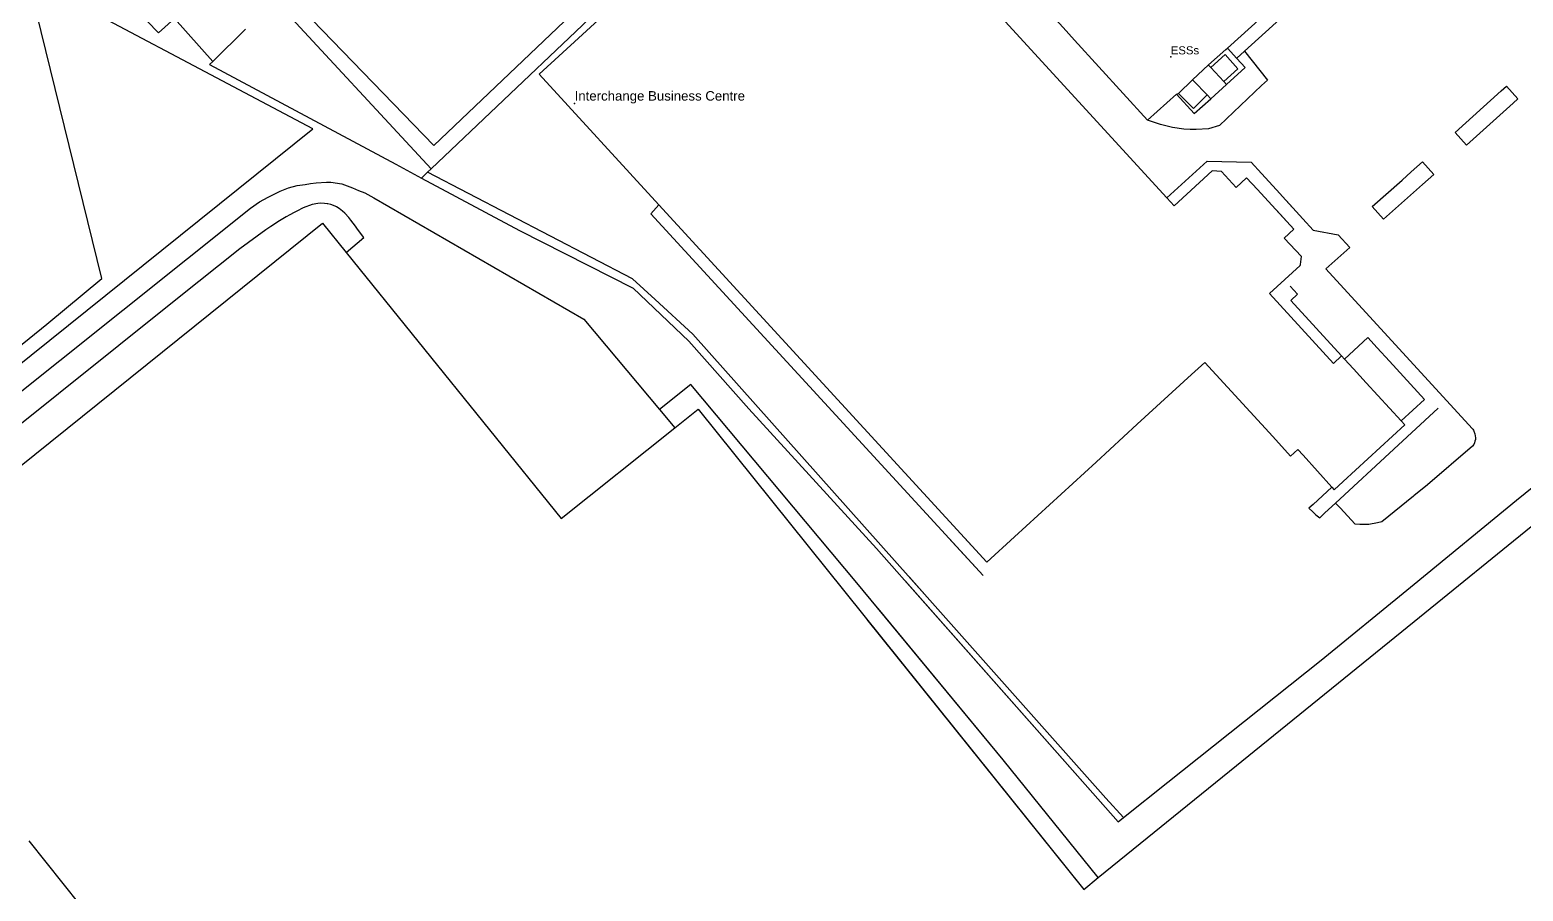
# Model space of a CAD drawing. Header units: millimetres. Extents: x 111502 to 977541, y 8702 to 1044108.
# Drawn here: x 975026.1 to 975233.3, y 478525.3 to 478644.9 of the extents above; entities that cross this region are included whole.
import ezdxf
from ezdxf.enums import TextEntityAlignment as Align

# ---------------------------------------------------------------- set-up
doc = ezdxf.new("R2010")
doc.units = ezdxf.units.MM
doc.header["$LTSCALE"] = 0.25
doc.layers.add('X HVSS Site Background', color=8, linetype='Continuous')
doc.styles.add('85C29BD3-77E0-4928-B775-6F', font='arial.ttf', dxfattribs={"height": 0.2})

# ---------------------------------------------------------------- blocks, each defined once
blk = doc.blocks.new('OS MAP')
at = {"layer": 'X HVSS Site Background'}
for points in [[(488788.6, 243127.9), (488810.2, 243145.41), (488817.86, 243151.73), (488808.8, 243188.65), (488802.59, 243191), (488802.04, 243191.32), (488801.77, 243191.57), (488801.52, 243191.86), (488801.26, 243192.15), (488801.09, 243192.37), (488801.02, 243192.49), (488800.85, 243192.85), (488800.82, 243192.96), (488800.78, 243193.24), (488800.76, 243193.81), (488800.81, 243194.51), (488801.03, 243195.87), (488801.16, 243196.96), (488801.37, 243197.85), (488801.58, 243198.73), (488801.77, 243199.52), (488811.58, 243242.68), (488813.64, 243262)], [(488789.63, 243126.35), (488847.15, 243172.51), (488803.78, 243195.51), (488803.88, 243197.25), (488804.07, 243197.21), (488804.94, 243202.46), (488808.75, 243225.59)], [(488810.66, 243225.23), (488808.45, 243212.55), (488810.55, 243210.25), (488806.22, 243206.28), (488810.52, 243201.69), (488808.38, 243199.55), (488818.18, 243189.29), (488818.79, 243188.65), (488819.01, 243188.84), (488820.92, 243190.83), (488825.71, 243185.83), (488827.94, 243187.83), (488833.26, 243181.87)], [(488863.57, 243166.95), (488883.65, 243186), (488907.8, 243209.05), (488919.07, 243219.89)], [(488895.17, 243161.97), (488878.56, 243180.08), (488917.36, 243215.68), (488942.23, 243188.53), (488965.7, 243162.92)], [(489010.48, 243213.48), (488983.76, 243189.92), (488976.48, 243183.28)], [(488894.45, 243199.25), (488863.95, 243170.2), (488842.85, 243192.05)], [(488974.11, 243183.72), (488978.85, 243188), (488991.99, 243199.97)], [(488946.1, 243192.2), (488951.3, 243186.55), (488952.87, 243184.82), (488963, 243173.7)], [(488863.57, 243166.95), (488841.87, 243190.39)], [(488837.79, 243186.36), (488833.26, 243181.87)], [(488971.46, 243181.37), (488973.86, 243183.5), (488974.11, 243183.72)], [(488975.4, 243182.29), (488974.11, 243183.72)], [(488833.26, 243181.87), (488832.8, 243181.42), (488858.65, 243167.6), (488862.23, 243165.68)], [(488976.48, 243183.28), (488979.66, 243179.27), (488978.84, 243178.5), (488972.97, 243172.97), (488971.45, 243172.5), (488969.75, 243172.4), (488968.9, 243172.4), (488968.05, 243172.45), (488966.45, 243172.7), (488964.8, 243173.1), (488963, 243173.7)], [(488969.22, 243179.31), (488971.46, 243181.37)], [(488971.46, 243181.37), (488971.48, 243181.35), (488971.61, 243181.21), (488971.8, 243181)], [(488971.8, 243181), (488973.76, 243182.8), (488975.55, 243180.85), (488973.59, 243179.06)], [(488973.95, 243178.67), (488976.55, 243181.02), (488975.4, 243182.29)], [(488976.48, 243183.28), (488975.41, 243182.3), (488975.4, 243182.29)], [(488967.3, 243177.42), (488969.22, 243179.31)], [(488969.22, 243179.31), (488969.37, 243179.16), (488971.28, 243177.21)], [(488971.8, 243181), (488973.59, 243179.06)], [(488963, 243173.7), (488967.02, 243177.33)], [(488967.02, 243177.33), (488967.3, 243177.42)], [(488967.02, 243177.33), (488969.48, 243174.61), (488971.78, 243176.67)], [(488971.28, 243177.21), (488969.36, 243175.33), (488967.45, 243177.27), (488967.3, 243177.42)], [(488971.78, 243176.67), (488971.28, 243177.21)], [(488973.95, 243178.67), (488971.78, 243176.67)], [(488973.59, 243179.06), (488973.95, 243178.67)], [(489005.68, 243172.01), (489012.1, 243177.8), (489012.81, 243178.44), (489014.42, 243176.65), (489013.74, 243176.05), (489007.29, 243170.23), (489005.68, 243172.01)], [(488863.08, 243166.48), (488863.57, 243166.95)], [(488965.7, 243162.92), (488971.27, 243168)], [(488971.27, 243168), (488977.38, 243167.9), (488978.84, 243166.3)], [(488994.19, 243161.71), (488998.34, 243165.4), (488999.6, 243166.52), (489001.15, 243167.91), (489002.72, 243166.15), (489001.18, 243164.79), (488999.93, 243163.67), (488995.76, 243159.95), (488994.19, 243161.71)], [(488776.77, 243112.23), (488838.5, 243161.47), (488839.73, 243162.36), (488840.95, 243163.03), (488842.62, 243163.85), (488843.75, 243164.33), (488844.98, 243164.64), (488846.08, 243164.8), (488846.82, 243164.92), (488847.62, 243165.03), (488849.05, 243165.1), (488849.65, 243165.08), (488851.15, 243164.87), (488852.66, 243164.3), (488853.48, 243163.96), (488854.37, 243163.6), (488855.59, 243162.95), (488884.78, 243146.08), (488895.26, 243133.55)], [(488862.23, 243165.68), (488863.08, 243166.48)], [(488862.23, 243165.68), (488875.85, 243158.4), (488891.6, 243150.4), (488899.32, 243143.05), (488907.65, 243133.66), (488925.39, 243114.24), (488958.92, 243076.3), (488959.65, 243076.9)], [(488959.65, 243076.9), (488957.21, 243079.59), (488932.4, 243107.51), (488899.87, 243144.02), (488894.66, 243148.8), (488891.52, 243151.68), (488863.08, 243166.48)], [(488989.94, 243140.99), (488988.8, 243139.94), (488979.92, 243149.64), (488984.2, 243153.55), (488984.21, 243153.67), (488984.35, 243154.77), (488981.98, 243157.35), (488983.31, 243158.57), (488978.26, 243164.08), (488976.76, 243165.72), (488975.3, 243164.38), (488973.28, 243166.6), (488971.99, 243166.68), (488966.7, 243161.83), (488965.7, 243162.92)], [(488978.84, 243166.3), (488980.89, 243164.04)], [(488980.89, 243164.04), (488982.2, 243162.6)], [(488851.77, 243155.35), (488854.23, 243157.4), (488853.47, 243158.41), (488852.92, 243159.16), (488852.73, 243159.42), (488852.41, 243159.84), (488852.14, 243160.2), (488851.57, 243160.8), (488851.24, 243161.09), (488850.78, 243161.46), (488850.43, 243161.69), (488850.33, 243161.74), (488850, 243161.88), (488849.64, 243162.01), (488849.23, 243162.09), (488849.11, 243162.1), (488848.76, 243162.14), (488848.22, 243162.18), (488847.84, 243162.13), (488847.03, 243161.99), (488845.82, 243161.55), (488844.92, 243161.08), (488844.53, 243160.9), (488843.93, 243160.59), (488843.42, 243160.31), (488842.5, 243159.73), (488841.31, 243158.95), (488840.62, 243158.49), (488837.02, 243155.87), (488828.34, 243148.96), (488778.97, 243109.43)], [(488895.17, 243161.97), (488894.08, 243160.7), (488940.18, 243110.51)], [(488988.58, 243122.78), (488984.6, 243127.2), (488983.87, 243128.01), (488982.86, 243127.09), (488980.38, 243129.81), (488970.96, 243140.09), (488969.11, 243138.4), (488961.55, 243131.5), (488955.85, 243126.25), (488944.55, 243115.85), (488940.7, 243112.35), (488903.45, 243152.95), (488895.17, 243161.97)], [(488982.2, 243162.6), (488984.54, 243160.02)], [(488781.83, 243105.81), (488848.5, 243159.39), (488851.77, 243155.35)], [(488984.54, 243160.02), (488985.98, 243158.43), (488989.44, 243157.79), (488991.06, 243156.02), (488987.77, 243153.07), (489008.04, 243130.91), (489008.13, 243130.81), (489008.23, 243130.67), (489008.31, 243130.53), (489008.43, 243130.19), (489008.48, 243129.89), (489008.51, 243129.62), (489008.51, 243129.4), (489008.45, 243129.14), (489008.37, 243128.9), (489008.28, 243128.68), (489008.12, 243128.44), (489001.84, 243123.1), (489000.9, 243122.3), (489000, 243121.6), (488999.9, 243121.5), (488995.5, 243117.95), (488994.9, 243117.8), (488993.7, 243117.6), (488992.81, 243117.6), (488992.45, 243117.6), (488991.81, 243117.65), (488991.8, 243117.65)], [(488851.77, 243155.35), (488881.63, 243118.44), (488897.39, 243131.01)], [(488959.65, 243076.9), (488965.8, 243081.8), (488987.1, 243098.75), (488998.99, 243108.47), (489000, 243109.3), (489014.21, 243120.96), (489017.8, 243123.9), (489038, 243140), (489055, 243153.8), (489055.39, 243154.11)], [(488989.94, 243140.99), (488982.88, 243148.69), (488983.82, 243149.55), (488982.82, 243150.65)], [(488993.59, 243143.52), (488990.35, 243140.55)], [(488998.21, 243131.96), (489001.45, 243134.93), (488996.58, 243140.24), (488994.89, 243142.09), (488993.59, 243143.52)], [(488990.35, 243140.55), (488989.94, 243140.99)], [(488998.21, 243131.96), (488996.6, 243133.72), (488993.36, 243137.26), (488991.6, 243139.17), (488990.35, 243140.55)], [(488956.17, 243068.57), (488942.97, 243084.93), (488922.64, 243109.51), (488899.63, 243137.01), (488895.26, 243133.55)], [(489003.35, 243133.74), (488997.2, 243128.05), (488989.1, 243120.55)], [(488895.26, 243133.55), (488897.39, 243131.01)], [(488897.39, 243131.01), (488900.62, 243133.59), (488954.14, 243066.92), (488956.17, 243068.57)], [(488988.58, 243122.78), (488988.91, 243122.41), (488990.17, 243123.57), (488998.72, 243131.4), (488998.21, 243131.96)], [(488988.58, 243122.78), (488988.57, 243122.77), (488985.97, 243120.36), (488985.41, 243119.85), (488985.94, 243119.33), (488986.36, 243118.93), (488986.9, 243118.52)], [(488989.1, 243120.55), (488987.63, 243119.2), (488986.9, 243118.52)], [(488989.1, 243120.55), (488989.76, 243119.91), (488991.8, 243117.65)], [(488956.17, 243068.57), (488974.4, 243083.35), (489000, 243104.1), (489017, 243117.9)], [(488807.73, 243073.67), (488814.81, 243064.79), (488826.28, 243050.5)]]:
    blk.add_lwpolyline(points, dxfattribs=at)
at = {"layer": 'X HVSS Site Background', "flags": 128}
for points in [[(489005.68, 243172.01), (489012.1, 243177.8), (489012.1, 243177.8), (489012.81, 243178.44), (489012.81, 243178.44), (489014.42, 243176.65), (489014.42, 243176.65), (489013.74, 243176.05), (489013.74, 243176.05), (489007.29, 243170.23), (489007.29, 243170.23), (489005.68, 243172.01)], [(488994.19, 243161.71), (488998.34, 243165.4), (488998.34, 243165.4), (488999.6, 243166.52), (488999.6, 243166.52), (489001.15, 243167.91), (489001.15, 243167.91), (489002.72, 243166.15), (489002.72, 243166.15), (489001.18, 243164.79), (489001.18, 243164.79), (488999.93, 243163.67), (488999.93, 243163.67), (488995.76, 243159.95), (488995.76, 243159.95), (488994.19, 243161.71)], [(488989.94, 243140.99), (488988.8, 243139.94), (488988.8, 243139.94), (488979.92, 243149.64), (488979.92, 243149.64), (488984.2, 243153.55), (488984.2, 243153.55), (488984.21, 243153.67), (488984.21, 243153.67), (488984.35, 243154.77), (488984.35, 243154.77), (488981.98, 243157.35), (488981.98, 243157.35), (488983.31, 243158.57), (488983.31, 243158.57), (488980.89, 243161.21)], [(488982.23, 243162.56), (488984.54, 243160.02)], [(488984.54, 243160.02), (488985.98, 243158.43), (488985.98, 243158.43), (488989.44, 243157.79), (488989.44, 243157.79), (488991.06, 243156.02), (488991.06, 243156.02), (488987.77, 243153.07), (488987.77, 243153.07), (489008.04, 243130.91), (489008.04, 243130.91), (489008.13, 243130.81), (489008.13, 243130.81), (489008.23, 243130.67), (489008.23, 243130.67), (489008.31, 243130.53), (489008.31, 243130.53), (489008.43, 243130.19), (489008.43, 243130.19), (489008.48, 243129.89), (489008.48, 243129.89), (489008.51, 243129.62), (489008.51, 243129.62), (489008.51, 243129.4), (489008.51, 243129.4), (489008.45, 243129.14), (489008.45, 243129.14), (489008.37, 243128.9), (489008.37, 243128.9), (489008.28, 243128.68), (489008.28, 243128.68), (489008.12, 243128.44), (489008.12, 243128.44), (489001.84, 243123.1), (489001.84, 243123.1), (489000.9, 243122.3), (489000.9, 243122.3), (489000, 243121.6), (489000, 243121.6), (488999.9, 243121.5), (488999.9, 243121.5), (488995.5, 243117.95), (488995.5, 243117.95), (488994.9, 243117.8), (488994.9, 243117.8), (488993.7, 243117.6), (488993.7, 243117.6), (488992.81, 243117.6), (488992.81, 243117.6), (488992.45, 243117.6), (488992.45, 243117.6), (488991.81, 243117.65), (488991.81, 243117.65), (488991.8, 243117.65)], [(488959.65, 243076.9), (488965.8, 243081.8), (488965.8, 243081.8), (488987.1, 243098.75), (488987.1, 243098.75), (488998.99, 243108.47), (488998.99, 243108.47), (489000, 243109.3), (489000, 243109.3), (489014.21, 243120.96), (489014.21, 243120.96), (489017.8, 243123.9), (489017.8, 243123.9), (489038, 243140), (489038, 243140), (489055, 243153.8), (489055, 243153.8), (489055.39, 243154.11)], [(488989.94, 243140.99), (488982.88, 243148.69), (488982.88, 243148.69), (488983.82, 243149.55), (488983.82, 243149.55), (488982.82, 243150.65)], [(488993.59, 243143.52), (488990.35, 243140.55)], [(488998.21, 243131.96), (489001.45, 243134.93), (489001.45, 243134.93), (488996.58, 243140.24), (488996.58, 243140.24), (488994.89, 243142.09), (488994.89, 243142.09), (488993.59, 243143.52)], [(488988.58, 243122.78), (488984.6, 243127.2), (488984.6, 243127.2), (488983.87, 243128.01), (488983.87, 243128.01), (488982.86, 243127.09), (488982.86, 243127.09), (488980.38, 243129.81), (488980.38, 243129.81), (488970.96, 243140.09), (488970.96, 243140.09), (488969.11, 243138.4), (488969.11, 243138.4), (488961.55, 243131.5), (488961.55, 243131.5), (488955.85, 243126.25), (488955.85, 243126.25), (488944.55, 243115.85), (488944.55, 243115.85), (488940.7, 243112.35), (488940.7, 243112.35), (488936.55, 243116.88)], [(488990.35, 243140.55), (488989.94, 243140.99)], [(488998.21, 243131.96), (488996.6, 243133.72), (488996.6, 243133.72), (488993.36, 243137.26), (488993.36, 243137.26), (488991.6, 243139.17), (488991.6, 243139.17), (488990.35, 243140.55)], [(489003.35, 243133.74), (488997.2, 243128.05), (488997.2, 243128.05), (488989.1, 243120.55)], [(488988.58, 243122.78), (488988.91, 243122.41), (488988.91, 243122.41), (488990.17, 243123.57), (488990.17, 243123.57), (488998.72, 243131.4), (488998.72, 243131.4), (488998.21, 243131.96)], [(488988.58, 243122.78), (488988.57, 243122.77), (488988.57, 243122.77), (488985.97, 243120.36), (488985.97, 243120.36), (488985.41, 243119.85), (488985.41, 243119.85), (488985.94, 243119.33), (488985.94, 243119.33), (488986.36, 243118.93), (488986.36, 243118.93), (488986.9, 243118.52)], [(488989.1, 243120.55), (488987.63, 243119.2), (488987.63, 243119.2), (488986.9, 243118.52)], [(488989.1, 243120.55), (488989.76, 243119.91), (488989.76, 243119.91), (488991.8, 243117.65)], [(488956.17, 243068.57), (488974.4, 243083.35), (488974.4, 243083.35), (489000, 243104.1), (489000, 243104.1), (489017, 243117.9)], [(488935.39, 243115.72), (488940.18, 243110.51)], [(488929.39, 243109.71), (488958.92, 243076.3), (488958.92, 243076.3), (488959.65, 243076.9)], [(488959.65, 243076.9), (488957.21, 243079.59), (488957.21, 243079.59), (488932.4, 243107.51), (488932.4, 243107.51), (488929.94, 243110.27)], [(488956.17, 243068.57), (488942.97, 243084.93), (488942.97, 243084.93), (488925.6, 243105.93)], [(488924.06, 243104.39), (488954.14, 243066.92), (488954.14, 243066.92), (488956.17, 243068.57)]]:
    blk.add_lwpolyline(points, dxfattribs=at)
at = {"layer": 'X HVSS Site Background'}
for p in [(488966.23, 243182.5), (488883.48, 243176.03)]:
    blk.add_point(p, dxfattribs=at)
at = {"layer": 'X HVSS Site Background', "style": '85C29BD3-77E0-4928-B775-6F'}
for s, height, p in [('ESSs', 1.125, (488966.23, 243182.5)), ('Interchange Business Centre', 1.3125, (488883.48, 243176.03))]:
    blk.add_text(s, height=height, dxfattribs=at).set_placement(p, align=Align.BOTTOM_LEFT)

msp = doc.modelspace()

# ---------------------------------------------------------------- block references
at = {"lineweight": 0}
msp.add_blockref('OS MAP', (486218.2, 235458.61), dxfattribs=at)

doc.saveas('drawing.dxf')
